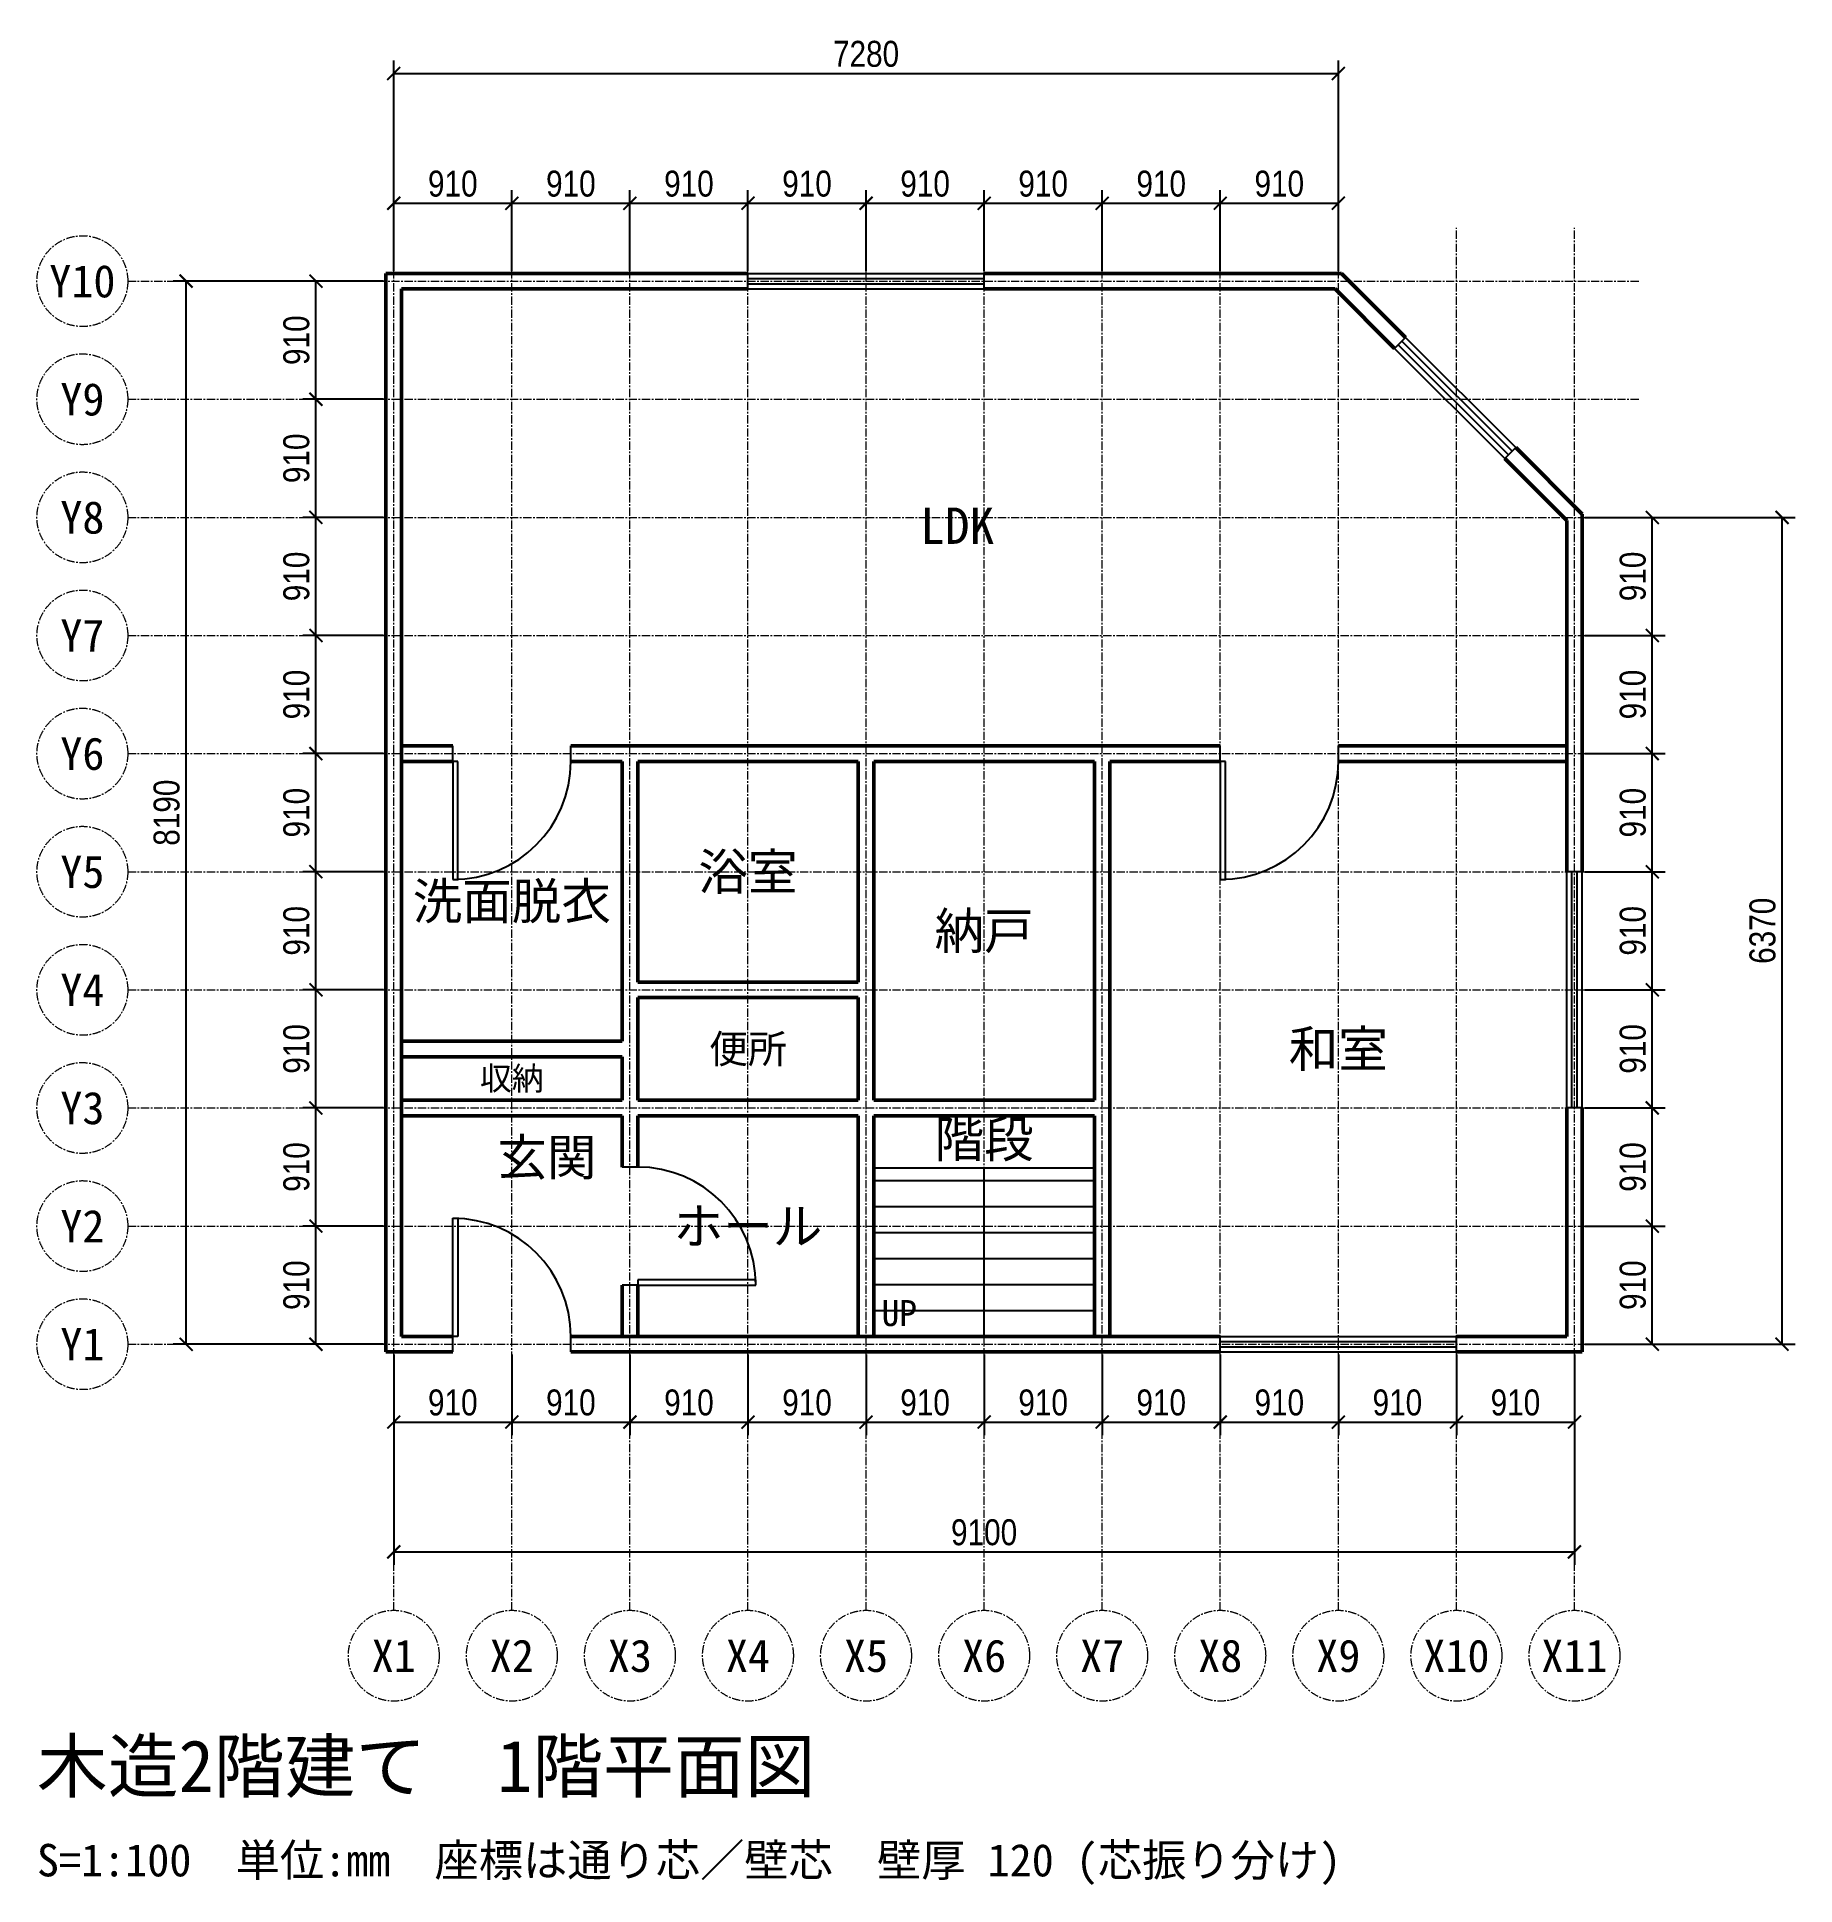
# Model space of a CAD drawing. Header units: millimetres. Extents: x -2750 to 10800, y -4167 to 10071.
import ezdxf
from ezdxf.enums import TextEntityAlignment as Align

# ---------------------------------------------------------------- set-up
doc = ezdxf.new("R2010")
doc.units = ezdxf.units.MM
doc.header["$LTSCALE"] = 20
doc.linetypes.add('CENTER', pattern=[5.08, 3.175, -0.635, 0.635, -0.635])
for name, color, linetype, lineweight in [('DIM', 4, 'Continuous', 18), ('GRID', 8, 'CENTER', 13), ('OPENING', 3, 'Continuous', 25), ('ROOM', 2, 'Continuous', 18), ('STAIR', 5, 'Continuous', 25), ('TEXT', 7, 'Continuous', 25), ('WALL', 7, 'Continuous', 50)]:
    doc.layers.add(name, color=color, linetype=linetype, lineweight=lineweight)
doc.styles.add('JP', font='msgothic.ttf')
doc.styles.add('OpenSansCondensed-Light', font='OpenSansCondensed-Light.ttf')
doc.dimstyles.new('EZDXF', dxfattribs={"dimtxt": 0.25, "dimasz": 0.175, "dimexe": 0.375, "dimexo": 0.125, "dimgap": 0.1, "dimtad": 1, "dimlfac": 100, "dimzin": 12, "dimdsep": 46, "dimtxsty": 'OpenSansCondensed-Light', "dimblk": 'ARCHTICK', "dimcen": 2.5, "dimazin": 3, "dimtfac": 0.5, "dimtmove": 2, "dimatfit": 3})

# ---------------------------------------------------------------- blocks, each defined once
blk = doc.blocks.new('_ARCHTICK')
at = {"color": 0, "linetype": 'BYBLOCK', "const_width": 0.15}
blk.add_lwpolyline([(-0.5, -0.5), (0.5, 0.5)], dxfattribs=at)

msp = doc.modelspace()

# ---------------------------------------------------------------- linework, layer by layer
at = {"layer": 'GRID'}
for p, q in [((0, -2050), (0, 8600)), ((910, -2050), (910, 8600)), ((1820, -2050), (1820, 8600)), ((2730, -2050), (2730, 8600)), ((3640, -2050), (3640, 8600)), ((4550, -2050), (4550, 8600)), ((5460, -2050), (5460, 8600)), ((6370, -2050), (6370, 8600)), ((7280, -2050), (7280, 8600)), ((8190, -2050), (8190, 8600)), ((9100, -2050), (9100, 8600)), ((-2050, 8190), (9600, 8190)), ((-2050, 7280), (9600, 7280)), ((-2050, 6370), (9600, 6370)), ((-2050, 5460), (9600, 5460)), ((-2050, 4550), (9600, 4550)), ((-2050, 3640), (9600, 3640)), ((-2050, 2730), (9600, 2730)), ((-2050, 1820), (9600, 1820)), ((-2050, 910), (9600, 910)), ((-2050, 0), (9600, 0))]:
    msp.add_line(p, q, dxfattribs=at)
for centre in [(-2400, 8190), (-2400, 7280), (-2400, 6370), (-2400, 5460), (-2400, 4550), (-2400, 3640), (-2400, 2730), (-2400, 1820), (-2400, 910), (-2400, 0), (0, -2400), (910, -2400), (1820, -2400), (2730, -2400), (3640, -2400), (4550, -2400), (5460, -2400), (6370, -2400), (7280, -2400), (8190, -2400), (9100, -2400)]:
    msp.add_circle(centre, 350, dxfattribs=at)
at = {"layer": 'OPENING'}
for p, q in [((2730, 8130), (2730, 8250)), ((2730, 8250), (4550, 8250)), ((2730, 8210), (4550, 8210)), ((2730, 8170), (4550, 8170)), ((2730, 8130), (4550, 8130)), ((4550, 8130), (4550, 8250)), ((7798.9, 7755.9), (7714.1, 7671.1)), ((8590.9, 6850.8), (7742.4, 7699.4)), ((8619.2, 6879.1), (7770.6, 7727.6)), ((8647.5, 6907.4), (7798.9, 7755.9)), ((8562.6, 6822.5), (7714.1, 7671.1)), ((8647.5, 6907.4), (8562.6, 6822.5)), ((455, 4490), (455, 4610)), ((1365, 4490), (1365, 4610)), ((6370, 4490), (6370, 4610)), ((7280, 4490), (7280, 4610)), ((455, 4490), (455, 3580)), ((495, 4490), (455, 4490)), ((495, 3580), (495, 4490)), ((6370, 4490), (6370, 3580)), ((6410, 4490), (6370, 4490)), ((6410, 3580), (6410, 4490)), ((455, 3580), (495, 3580)), ((6370, 3580), (6410, 3580)), ((9160, 3640), (9040, 3640)), ((9040, 1820), (9040, 3640)), ((9080, 1820), (9080, 3640)), ((9120, 1820), (9120, 3640)), ((9160, 1820), (9160, 3640)), ((9160, 1820), (9040, 1820)), ((1880, 1365), (1760, 1365)), ((455, 60), (455, 970)), ((455, 970), (495, 970)), ((495, 970), (495, 60)), ((1880, 455), (1760, 455)), ((2790, 495), (1880, 495)), ((1880, 495), (1880, 455)), ((1880, 455), (2790, 455)), ((2790, 455), (2790, 495)), ((455, -60), (455, 60)), ((495, 60), (455, 60)), ((1365, -60), (1365, 60)), ((6370, -60), (6370, 60)), ((6370, 60), (8190, 60)), ((6370, 20), (8190, 20)), ((8190, -60), (8190, 60)), ((6370, -20), (8190, -20)), ((6370, -60), (8190, -60))]:
    msp.add_line(p, q, dxfattribs=at)
for centre, start, end in [((455, 4490), 270, 0), ((6370, 4490), 270, 0), ((1880, 455), 0, 90), ((455, 60), 0, 90)]:
    msp.add_arc(centre, 910, start, end, dxfattribs=at)
at = {"layer": 'STAIR'}
for p, q in [((3700, 1360), (5400, 1360)), ((4550, 60), (4550, 1360)), ((3700, 1260), (4550, 1260)), ((4550, 1260), (5400, 1260)), ((3700, 1060), (4550, 1060)), ((4550, 1060), (5400, 1060)), ((3700, 860), (4550, 860)), ((4550, 860), (5400, 860)), ((3700, 660), (4550, 660)), ((4550, 660), (5400, 660)), ((3700, 460), (4550, 460)), ((4550, 460), (5400, 460)), ((3700, 260), (4550, 260)), ((4550, 260), (5400, 260))]:
    msp.add_line(p, q, dxfattribs=at)
at = {"layer": 'WALL'}
for p, q in [((-60, 8250), (2730, 8250)), ((-60, -60), (-60, 8250)), ((60, 8130), (2730, 8130)), ((60, 60), (60, 8130)), ((4550, 8250), (7304.9, 8250)), ((4550, 8130), (7255.1, 8130)), ((7714.1, 7671.1), (7255.1, 8130)), ((7798.9, 7755.9), (7304.9, 8250)), ((9160, 6394.9), (8647.5, 6907.4)), ((9040, 6345.1), (8562.6, 6822.5)), ((9040, 3640), (9040, 6345.1)), ((9160, 3640), (9160, 6394.9)), ((60, 4610), (455, 4610)), ((1365, 4610), (6370, 4610)), ((7280, 4610), (9040, 4610)), ((60, 4490), (455, 4490)), ((1365, 4490), (1760, 4490)), ((1760, 2335), (1760, 4490)), ((1880, 2790), (1880, 4490)), ((1880, 4490), (3580, 4490)), ((3580, 2790), (3580, 4490)), ((3700, 1880), (3700, 4490)), ((3700, 4490), (5400, 4490)), ((5400, 1880), (5400, 4490)), ((5520, 60), (5520, 4490)), ((5520, 4490), (6370, 4490)), ((7280, 4490), (9040, 4490)), ((1880, 2790), (3580, 2790)), ((1880, 1880), (1880, 2670)), ((1880, 2670), (3580, 2670)), ((3580, 1880), (3580, 2670)), ((60, 2335), (1760, 2335)), ((60, 2215), (1760, 2215)), ((1760, 1880), (1760, 2215)), ((60, 1880), (1760, 1880)), ((1880, 1880), (3580, 1880)), ((3700, 1880), (5400, 1880)), ((60, 1760), (1760, 1760)), ((1760, 1365), (1760, 1760)), ((1880, 1365), (1880, 1760)), ((1880, 1760), (3580, 1760)), ((3580, 60), (3580, 1760)), ((3700, 60), (3700, 1760)), ((3700, 1760), (5400, 1760)), ((5400, 60), (5400, 1760)), ((9040, 60), (9040, 1820)), ((9160, -60), (9160, 1820)), ((1760, 60), (1760, 455)), ((1880, 60), (1880, 455)), ((60, 60), (455, 60)), ((1365, 60), (6370, 60)), ((8190, 60), (9040, 60)), ((-60, -60), (455, -60)), ((1365, -60), (6370, -60)), ((8190, -60), (9160, -60))]:
    msp.add_line(p, q, dxfattribs=at)

# ---------------------------------------------------------------- texts
at = {"layer": 'GRID', "style": 'JP'}
for s, p in [('Y10', (-2400, 8190)), ('Y9', (-2400, 7280)), ('Y8', (-2400, 6370)), ('Y7', (-2400, 5460)), ('Y6', (-2400, 4550)), ('Y5', (-2400, 3640)), ('Y4', (-2400, 2730)), ('Y3', (-2400, 1820)), ('Y2', (-2400, 910)), ('Y1', (-2400, 0)), ('X1', (0, -2400)), ('X2', (910, -2400)), ('X3', (1820, -2400)), ('X4', (2730, -2400)), ('X5', (3640, -2400)), ('X6', (4550, -2400)), ('X7', (5460, -2400)), ('X8', (6370, -2400)), ('X9', (7280, -2400)), ('X10', (8190, -2400)), ('X11', (9100, -2400))]:
    msp.add_text(s, height=250, dxfattribs=at).set_placement(p, align=Align.MIDDLE_CENTER)
at = {"layer": 'ROOM', "style": 'JP'}
for s, height, p in [('LDK', 280, (4342.5, 6306.1)), ('浴室', 280, (2730, 3640)), ('洗面脱衣', 280, (910, 3412.5)), ('納戸', 280, (4550, 3185)), ('和室', 280, (7280, 2275)), ('便所', 220, (2730, 2275)), ('収納', 180, (910, 2047.5)), ('階段', 280, (4550, 1580)), ('玄関', 280, (1180, 1440)), ('ホール', 280, (2730, 910))]:
    msp.add_text(s, height=height, dxfattribs=at).set_placement(p, align=Align.MIDDLE_CENTER)
at = {"layer": 'STAIR', "style": 'JP'}
msp.add_text('UP', height=200, dxfattribs=at).set_placement((3760, 140))
at = {"layer": 'TEXT', "style": 'JP'}
for s, height, p in [('木造2階建て\u30001階平面図', 400, (-2750, -3450)), ('S=1:100\u3000単位:mm\u3000座標は通り芯／壁芯\u3000壁厚 120 (芯振り分け)', 250, (-2750, -4100))]:
    msp.add_text(s, height=height, dxfattribs=at).set_placement(p)

# ---------------------------------------------------------------- dimensions: what is measured, and where the dimension line sits
at = {"layer": 'DIM'}
for base, p1, p2 in [((0, 9790), (0, 8190), (7280, 8190)), ((0, 8790), (0, 8190), (910, 8190)), ((910, 8790), (910, 8190), (1820, 8190)), ((1820, 8790), (1820, 8190), (2730, 8190)), ((2730, 8790), (2730, 8190), (3640, 8190)), ((3640, 8790), (3640, 8190), (4550, 8190)), ((4550, 8790), (4550, 8190), (5460, 8190)), ((5460, 8790), (5460, 8190), (6370, 8190)), ((6370, 8790), (6370, 8190), (7280, 8190)), ((0, -600), (0, 0), (910, 0)), ((0, -1600), (0, 0), (9100, 0)), ((910, -600), (910, 0), (1820, 0)), ((1820, -600), (1820, 0), (2730, 0)), ((2730, -600), (2730, 0), (3640, 0)), ((3640, -600), (3640, 0), (4550, 0)), ((4550, -600), (4550, 0), (5460, 0)), ((5460, -600), (5460, 0), (6370, 0)), ((6370, -600), (6370, 0), (7280, 0)), ((7280, -600), (7280, 0), (8190, 0)), ((8190, -600), (8190, 0), (9100, 0))]:
    msp.add_linear_dim(base=base, p1=p1, p2=p2, dimstyle='EZDXF', override={"dimscale": 1, "dimtxt": 200, "dimasz": 100, "dimexe": 100, "dimexo": 80, "dimgap": 50, "dimtad": 1, "dimdec": 0, "dimlfac": 1, "dimzin": 8, "dimclrd": 256, "dimclre": 256, "dimclrt": 256}, dxfattribs=at).render()
for base, p1, p2 in [((-1600, 0), (0, 0), (0, 8190)), ((-600, 7280), (0, 7280), (0, 8190)), ((-600, 6370), (0, 6370), (0, 7280)), ((-600, 5460), (0, 5460), (0, 6370)), ((9700, 5460), (9100, 5460), (9100, 6370)), ((10700, 0), (9100, 0), (9100, 6370)), ((-600, 4550), (0, 4550), (0, 5460)), ((9700, 4550), (9100, 4550), (9100, 5460)), ((-600, 3640), (0, 3640), (0, 4550)), ((9700, 3640), (9100, 3640), (9100, 4550)), ((-600, 2730), (0, 2730), (0, 3640)), ((9700, 2730), (9100, 2730), (9100, 3640)), ((-600, 1820), (0, 1820), (0, 2730)), ((9700, 1820), (9100, 1820), (9100, 2730)), ((-600, 910), (0, 910), (0, 1820)), ((9700, 910), (9100, 910), (9100, 1820)), ((-600, 0), (0, 0), (0, 910)), ((9700, 0), (9100, 0), (9100, 910))]:
    msp.add_linear_dim(base=base, p1=p1, p2=p2, angle=90, dimstyle='EZDXF', override={"dimscale": 1, "dimtxt": 200, "dimasz": 100, "dimexe": 100, "dimexo": 80, "dimgap": 50, "dimtad": 1, "dimdec": 0, "dimlfac": 1, "dimzin": 8, "dimclrd": 256, "dimclre": 256, "dimclrt": 256}, dxfattribs=at).render()

doc.saveas('drawing.dxf')
